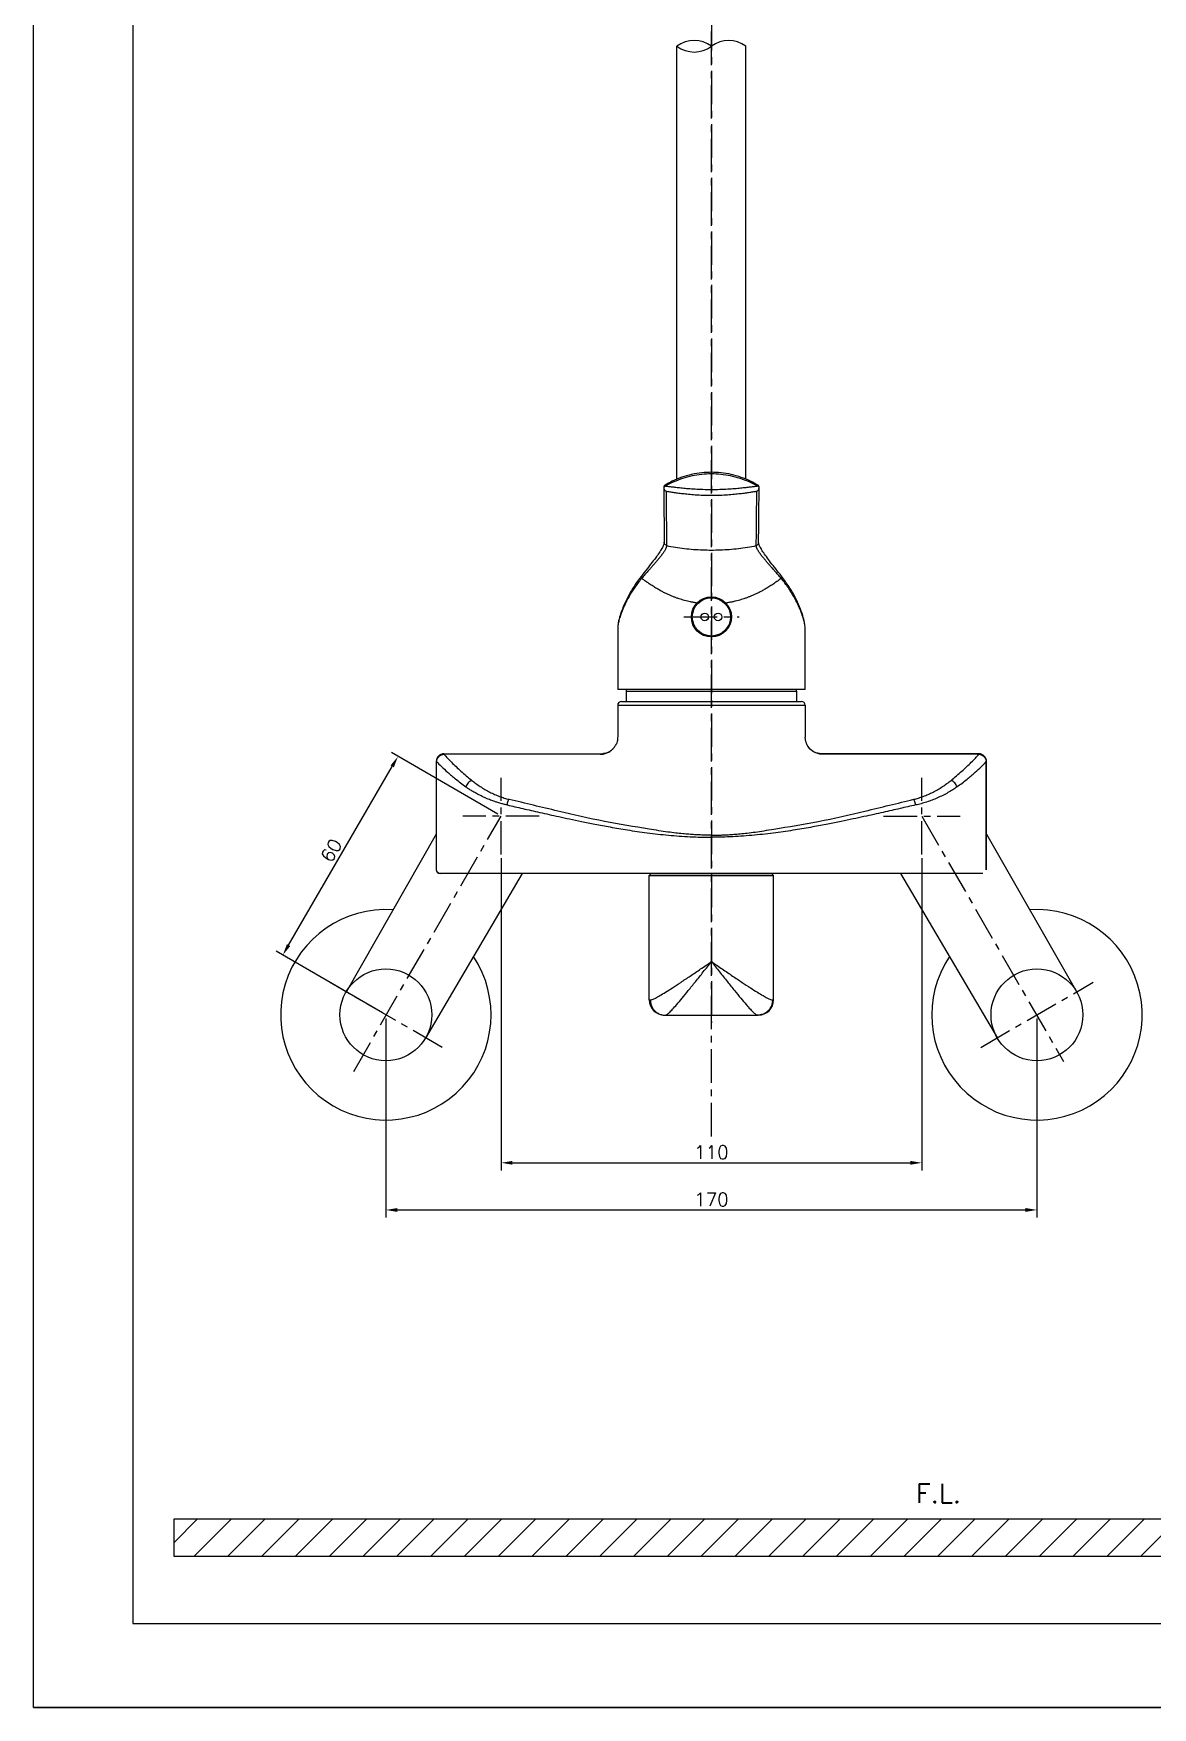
# Model space of a CAD drawing. Extents: x 6001 to 6595, y 4339 to 5179.
# Drawn here: x 6001 to 6293.5, y 4339.3 to 4776.8 of the extents above; entities that cross this region are included whole.
import ezdxf

# ---------------------------------------------------------------- set-up
doc = ezdxf.new("R2010")
doc.units = 0
doc.header["$LTSCALE"] = 7
doc.header["$MEASUREMENT"] = 0
doc.linetypes.add('CENTER', pattern=[2, 1.25, -0.25, 0.25, -0.25])
doc.layers.get('0').update_dxf_attribs({"color": 2, "linetype": 'CONTINUOUS'})
for name, color, linetype in [('CENTER', 1, 'CENTER'), ('CL', 1, 'CENTER'), ('D', 2, 'CONTINUOUS'), ('DWG', 7, 'CONTINUOUS'), ('HT', 3, 'CONTINUOUS'), ('TXT', 4, 'CONTINUOUS')]:
    doc.layers.add(name, color=color, linetype=linetype)
doc.styles.add('GHS', font='ROMANS.shx', dxfattribs={"bigfont": 'GHS.shx'})

# ---------------------------------------------------------------- blocks, each defined once
blk = doc.blocks.new('BORDER')
for p, q in [((1.00000000000004, 1.00000000000004), (0, 1.00000000000004)), ((1.00000000000004, 0), (1.00000000000004, 1.00000000000004))]:
    blk.add_line(p, q)

msp = doc.modelspace()

# ---------------------------------------------------------------- hatches: boundary and pattern name
at = {"layer": 'HT'}
h = msp.add_hatch(dxfattribs=at)
h.set_pattern_fill('ANSI31', color=256, scale=50, style=0)
h.set_pattern_definition([(45, (1015.802590207781, -3.074034956497599), (-4.419417382415921, 4.419417382415922), [])])
h.paths.add_polyline_path([(6466.951907914391, 4378.75325564204), (6037.725951144156, 4378.75325564204), (6037.725951144156, 4388.599922134778), (6466.951907914391, 4388.599922134778)])

# ---------------------------------------------------------------- linework, layer by layer
for p, q in [((6594.959859491975, 4339.305405178807), (6000.95985949195, 4339.305405178807)), ((6594.959861637773, 4339.30542162341), (6000.959861637748, 4339.30542162341)), ((6000.959867459998, 4339.305428844914), (6594.959867460024, 4339.305428844914)), ((6594.959868924279, 4339.30542976653), (6000.959868924256, 4339.30542976653)), ((6000.959869605796, 4339.305445289517), (6594.959869605822, 4339.305445289517)), ((6594.959871070077, 4339.305446211133), (6000.959871070054, 4339.305446211133))]:
    msp.add_line(p, q)
at = {"layer": 'CENTER'}
for p, q in [((6084.680738637476, 4505.574740224), (6123.180484435621, 4572.25825617285)), ((6233.180484444842, 4572.258256071576), (6270.18018787176, 4508.172889871173))]:
    msp.add_line(p, q, dxfattribs=at)
at = {"layer": 'CL'}
for p, q in [((6178.180484586466, 5047.113234612095), (6178.180484586464, 4518.258255503848)), ((6178.180484352683, 4488.584703732), (6178.180484681853, 4824.452978744673)), ((6170.930465616283, 4624.358256078302), (6185.430465616283, 4624.358256078302)), ((6123.180484427025, 4562.25825617285), (6123.180484444217, 4582.258256172852)), ((6233.180484435024, 4562.258256071575), (6233.18048445466, 4582.258256071575)), ((6133.180484435621, 4572.258256164256), (6113.180484435621, 4572.258256181447)), ((6223.180484444842, 4572.258256081393), (6243.180484444842, 4572.258256061756)), ((6107.786009759687, 4511.82639247951), (6078.374079810666, 4528.883308281431)), ((6248.574958991236, 4511.826392341528), (6277.98688897369, 4528.883308085798))]:
    msp.add_line(p, q, dxfattribs=at)
at = {"layer": 'D'}
for p, q in [((6122.315427672414, 4572.759930167025), (6094.511829466704, 4588.884123118908)), ((6067.646525325194, 4538.572539627799), (6094.736921010594, 4585.285604840939)), ((6123.180484427025, 4561.25825617285), (6123.180484427025, 4479.675441804054)), ((6233.180484435024, 4561.258256071575), (6233.180484435024, 4479.675441804054)), ((6092.21498802197, 4520.856524374645), (6064.411389816259, 4536.980717326528)), ((6093.08004478518, 4519.354850380461), (6093.08004478518, 4467.353327831571)), ((6263.280923982459, 4519.354850213655), (6263.280923982459, 4467.353327831571)), ((6126.180484427025, 4481.675441804054), (6230.180484435024, 4481.675441804054)), ((6096.08004478518, 4469.353327831571), (6260.280923982459, 4469.353327831571))]:
    msp.add_line(p, q, dxfattribs=at)
for centre, start, end in [((6173.680484586464, 4767.504797184713), 53.13010235415182, 126.8698976458482), ((6182.680484586464, 4767.504797184713), 53.13010235415183, 126.8698976458482), ((6173.680484586464, 4779.504797184711), 233.1301023541518, 306.8698976458482)]:
    msp.add_arc(centre, 7.499999999999273, start, end, dxfattribs=at)
for points in [[(6094.30439262899, 4585.536441838027), (6095.169449392197, 4585.034767843853), (6096.241942993116, 4587.880775130559)], [(6067.213996943591, 4538.823376624887), (6068.079053706798, 4538.321702630713), (6066.141503342672, 4535.977369338179)], [(6126.180484427025, 4482.175441804054), (6126.180484427025, 4481.175441804054), (6123.180484427025, 4481.675441804054)], [(6230.180484435024, 4482.175441804054), (6230.180484435024, 4481.175441804054), (6233.180484435024, 4481.675441804054)], [(6096.08004478518, 4469.853327831571), (6096.08004478518, 4468.853327831571), (6093.08004478518, 4469.353327831571)], [(6260.280923982459, 4469.853327831571), (6260.280923982459, 4468.853327831571), (6263.280923982459, 4469.353327831571)]]:
    msp.add_solid(points, dxfattribs=at)
at = {"layer": 'DWG'}
for p, q in [((6169.180484586466, 4660.379798298954), (6169.180484586466, 4773.504797184713)), ((6187.180484586466, 4660.37929343393), (6187.180484586466, 4773.504797184711)), ((6165.847260921183, 4643.846546906901), (6165.847248479183, 4643.848997100802)), ((6190.512644134284, 4643.846620094502), (6190.512655459383, 4643.848866857501)), ((6159.872929832884, 4635.041759358102), (6159.872978092683, 4635.041820091201)), ((6196.487244578083, 4635.041331581902), (6196.487188973983, 4635.041401565502)), ((6153.680366309083, 4621.347371388802), (6153.680352526583, 4621.336750053202)), ((6153.680370414083, 4621.357842720501), (6153.680357289283, 4621.347505866002)), ((6153.680370896183, 4621.350510819802), (6153.680357289283, 4605.358256078302)), ((6202.680359825084, 4621.336522656802), (6202.680341861583, 4621.356795647302)), ((6202.680357475683, 4605.358256078302), (6202.680357475683, 4621.345518903001)), ((6202.680357475683, 4605.358256078302), (6153.680357289283, 4605.358256078302)), ((6106.254279679814, 4567.590716069417), (6082.661488570993, 4526.309150205954)), ((6250.106689180412, 4567.590715928432), (6273.699480208317, 4526.309150018726)), ((6128.717903860886, 4557.258256078301), (6103.422435473668, 4514.269215257757)), ((6161.930484096398, 4556.758256078301), (6162.430484096399, 4557.258256078301)), ((6161.930484419498, 4556.758256078301), (6194.430484419498, 4556.758256078301)), ((6161.930484419498, 4524.258256078301), (6161.930484419498, 4556.758256078301)), ((6162.430913718198, 4557.258256078301), (6193.930055120698, 4557.258256078301)), ((6188.680645765598, 4557.258256078301), (6167.680645765598, 4557.258256078301)), ((6170.93426940855, 4557.258256078301), (6193.930484419497, 4557.258256078301)), ((6194.430484419498, 4556.758256078301), (6193.930484419497, 4557.258256078301)), ((6194.430484419498, 4524.258256078301), (6194.430484419498, 4556.758256078301)), ((6227.643064979088, 4557.258255981348), (6252.938533282042, 4514.269215111221)), ((6161.930484419598, 4524.258256078301), (6162.206940590498, 4524.258256078301)), ((6194.154028248498, 4524.258256078301), (6194.430484419297, 4524.258256078301)), ((6165.930540800498, 4520.258256078301), (6190.430427715398, 4520.258256078301))]:
    msp.add_line(p, q, dxfattribs=at)
at = {"layer": 'DWG', "color": 7, "linetype": 'Continuous'}
for p, q in [((6155.929070778213, 4604.9582560783), (6200.429070778213, 4604.9582560783)), ((6155.929070778213, 4604.9582560783), (6155.929070778213, 4602.258256078301)), ((6200.429070778213, 4604.9582560783), (6200.429070778213, 4602.258256078301)), ((6153.678944097275, 4601.258224293551), (6153.678944097275, 4593.076051013151)), ((6153.679070778613, 4601.258256078301), (6202.679070778214, 4601.258256078301)), ((6154.679099029812, 4602.258256078301), (6201.679247242541, 4602.258205720131)), ((6202.678944096875, 4601.258224293551), (6202.693570402876, 4592.890703787953)), ((6153.101266952875, 4590.749020058352), (6153.115880828475, 4590.774366604352)), ((6106.254279679813, 4586.5675200611), (6106.254279679813, 4558.258256078301)), ((6106.327674270613, 4558.258256078301), (6106.327674270613, 4586.5668841115)), ((6108.254279680214, 4588.5675200611), (6108.255257672612, 4588.474389693902)), ((6108.254279735413, 4588.5675200611), (6149.782391544896, 4588.5675200611)), ((6149.074128339265, 4588.4743895015), (6108.255257672612, 4588.474389693902)), ((6248.103861825413, 4588.5675200611), (6206.844040460112, 4588.5675200611)), ((6248.103405377413, 4588.4744259371), (6206.844040450911, 4588.474389699501)), ((6248.103405377413, 4588.4744259371), (6248.103861876612, 4588.5675200611)), ((6250.030467291814, 4586.566883949101), (6250.103861877013, 4586.5675200611)), ((6250.030467333812, 4558.258256078301), (6250.030467291814, 4586.566883949101)), ((6250.103861877013, 4558.258256078301), (6250.103861877013, 4586.5675200611)), ((6249.103861877013, 4557.258256078301), (6107.254904119412, 4557.258256078301))]:
    msp.add_line(p, q, dxfattribs=at)
at = {"layer": 'DWG'}
for centre, radius in [((6178.180465616283, 4624.358256078302), 5.25), ((6178.180465616283, 4624.358256078302), 5), ((6176.430465616283, 4624.358256078302), 1), ((6179.930465616283, 4624.358256078302), 1), ((6093.08004478518, 4520.354850380461), 12), ((6263.280923982459, 4520.354850213655), 12)]:
    msp.add_circle(centre, radius, dxfattribs=at)
at = {"layer": 'DWG', "color": 7, "linetype": 'Continuous'}
for centre, radius, start, end in [((6177.929049895012, 4604.927943245901), 22, 178.8792417485205, 179.921054640214), ((6178.429091661812, 4604.927943245901), 22, 0.07894535978601153, 1.120758251479474), ((6154.679195865014, 4601.258212954701), 0.999998254, 89.99915113753237, 179.9991511374803), ((6201.678946012213, 4601.258207680701), 0.9999980848, 0.0009518480799575393, 89.98274074020757), ((6108.254279679813, 4586.5675200611), 2, 90, 180), ((6248.103861877013, 4586.5675200611), 2, 0, 90), ((6107.254279679813, 4558.258256078301), 1, 180, 270)]:
    msp.add_arc(centre, radius, start, end, dxfattribs=at)
at = {"layer": 'DWG'}
for centre, radius, start, end in [((6093.08004478518, 4520.354850380461), 27.5, 86.12373599896318, 239.8891875000212), ((6263.280923982459, 4520.354850213655), 27.5, 300.110812387693, 93.87626388874186), ((6093.08004478518, 4520.354850380461), 27.5, 239.8891875000212, 33.65463900123434), ((6263.280923982459, 4520.354850213655), 27.5, 146.3453608864387, 300.110812387693), ((6165.930484419498, 4524.258256078301), 4, 180, 270), ((6190.430484419498, 4524.258256078301), 4, 270, 0)]:
    msp.add_arc(centre, radius, start, end, dxfattribs=at)
for points in [[(6178.179778919683, 4662.154528504701), (6175.687184886083, 4662.022400589001), (6173.000928132283, 4661.579514856101), (6170.403819301883, 4660.839100298701), (6167.942655534383, 4659.827098581602), (6166.068860478683, 4658.827398410702)], [(6178.180090508583, 4661.729078565901), (6175.637215153884, 4661.594561739401), (6173.116589828584, 4661.191656012301), (6170.658435084383, 4660.527472266402), (6168.311222135983, 4659.621767633002), (6166.215868859883, 4658.561024284501)], [(6190.291215542983, 4658.827274654002), (6188.434513228283, 4659.818815248502), (6185.974756714283, 4660.832582391202), (6183.378470838184, 4661.575110457101), (6180.692390891783, 4662.020298495101), (6178.179778666883, 4662.154531006001)], [(6190.144249041183, 4658.560866483502), (6188.025536622283, 4659.632057920202), (6185.652736992083, 4660.543342997102), (6183.165509456083, 4661.208191549402), (6180.644138446283, 4661.602754376001), (6178.180090507483, 4661.729081470501)], [(6165.707869152783, 4658.154729892502), (6165.751629310183, 4653.686196809302), (6165.801341610783, 4648.860543005801), (6165.847399817483, 4643.848997660301)], [(6165.737896704683, 4658.407508643702), (6165.707956949584, 4658.154760347301)], [(6165.707956949584, 4658.154760347301), (6165.713758738183, 4658.054257596301), (6165.811610783883, 4657.704040512102), (6166.018585145283, 4657.395001732901), (6166.313546006483, 4657.162396422902)], [(6166.068859594983, 4658.827383086402), (6166.062622536683, 4658.823651772502), (6165.955602188983, 4658.745772501501), (6165.864210420284, 4658.650484170001), (6165.790660598783, 4658.537866504301), (6165.737896704683, 4658.407508643702)], [(6165.737896704683, 4658.407508643702), (6165.866641097883, 4658.444681274601), (6165.998173484183, 4658.479953929502), (6166.132491350683, 4658.513509127102)], [(6178.180088955483, 4657.587931372602), (6175.971737332483, 4657.621541573801), (6173.890938661583, 4657.714004662101), (6172.087396513683, 4657.840264481301), (6170.539791237383, 4657.980587387701), (6169.199039954183, 4658.124177857202), (6168.028830009083, 4658.264301096702), (6167.009937683883, 4658.395495210201), (6166.132491350683, 4658.513509127102)], [(6166.215868859883, 4658.561024284501), (6166.132882295383, 4658.513596396302)], [(6166.313535906683, 4657.162373916102), (6166.354025691783, 4653.182790965302), (6166.402774508783, 4648.514701441502), (6166.456629523484, 4642.988544874301)], [(6178.180663399983, 4656.072713124902), (6176.001588261083, 4656.111121854601), (6173.949203796983, 4656.217088619602), (6172.171511546183, 4656.362695444002), (6170.647363902183, 4656.525841634202), (6169.327716907284, 4656.694382479402), (6168.176722851883, 4656.860662959201), (6167.175406268983, 4657.018374385601), (6166.313546006483, 4657.162396422902)], [(6190.227522852283, 4658.513413681201), (6189.349205150484, 4658.395287421301), (6188.329532032683, 4658.264007173302), (6187.158635935783, 4658.123830911301), (6185.817209099383, 4657.980217108001), (6184.268836678783, 4657.839899743401), (6182.464740931783, 4657.713711406801), (6180.384994672983, 4657.621421489801), (6178.180088955483, 4657.587931731701)], [(6190.046487718583, 4657.162279984601), (6189.183829654783, 4657.018133405101), (6188.181821079584, 4656.860333598002), (6187.030247053083, 4656.694005869502), (6185.710058796383, 4656.525452307302), (6184.185314077883, 4656.362323678002), (6182.407276851983, 4656.216801035001), (6180.356134333683, 4656.111017560201), (6178.180663399983, 4656.072713010002)], [(6189.903397362284, 4642.988442171802), (6189.957270002783, 4648.516023877901), (6190.006005906683, 4653.183444260902), (6190.046500670684, 4657.162251119602)], [(6190.046487718583, 4657.162279984601), (6190.341474661684, 4657.394887399201), (6190.548448394483, 4657.703931307402), (6190.646299960084, 4658.054148850002), (6190.652101958784, 4658.154655146102)], [(6190.227121898383, 4658.513503087601), (6190.144249041183, 4658.560866483502)], [(6190.622162822783, 4658.407398981601), (6190.493404079984, 4658.444575731302), (6190.361856869983, 4658.479850870102), (6190.227522852283, 4658.513413681201)], [(6190.622162822783, 4658.407398981601), (6190.569027787683, 4658.538462149801), (6190.495084829983, 4658.651329282402), (6190.403651450283, 4658.746359698202), (6190.297021591483, 4658.823787475401), (6190.291215324783, 4658.827258597001)], [(6190.512656471983, 4643.848866853601), (6190.558636636383, 4648.854041819102), (6190.608360174383, 4653.680085330501), (6190.652189583583, 4658.154624692201)], [(6190.652101958784, 4658.154655146102), (6190.622162822783, 4658.407398981601)], [(6165.847469643383, 4643.846548932201), (6165.755738278584, 4643.359009837901), (6165.377610737683, 4642.495538955101), (6164.720952172383, 4641.402325200701), (6163.823542946083, 4640.115591321501), (6162.702147472083, 4638.627867467401), (6161.353022793283, 4636.906461323502), (6159.872989192683, 4635.041811275101)], [(6166.456576602283, 4642.988445982701), (6166.351409401683, 4642.497564851701), (6166.094493246484, 4641.907843002402), (6165.667996506383, 4641.201333236002), (6165.116517181983, 4640.437040335502), (6164.522859465184, 4639.690775064402), (6163.924588557184, 4638.977674737802), (6163.358876086983, 4638.322428357602), (6162.813814743883, 4637.700746809302), (6162.234749603683, 4637.046635326902), (6161.563827237683, 4636.291803004902), (6160.796114822283, 4635.426446962001), (6159.910285235384, 4634.419814055502)], [(6166.456576602283, 4642.988445982701), (6166.176301200383, 4643.156373451902), (6165.970234041183, 4643.401308477001), (6165.861166837383, 4643.696160703101), (6165.847312324283, 4643.846547236801)], [(6166.456633756084, 4642.988608824702), (6168.760116433583, 4642.574398990502), (6171.115008082683, 4642.247643411301), (6173.509750749183, 4642.013022101402), (6175.886194658683, 4641.875571806502), (6178.180674338183, 4641.831456910901)], [(6178.180674298783, 4641.831469723602), (6180.480718712784, 4641.875876750701), (6182.859396247884, 4642.013769579602), (6185.253172893483, 4642.248620574801), (6187.604857786383, 4642.575154060502), (6189.903390434483, 4642.988478108702)], [(6189.903397362284, 4642.988442171802), (6190.183631856483, 4643.156346988202), (6190.389671144183, 4643.401248258902), (6190.498731570783, 4643.696064794802), (6190.512592762783, 4643.846620416502)], [(6196.449867012283, 4634.419403775302), (6195.561297471783, 4635.429158438301), (6194.790510413784, 4636.297977459402), (6194.116837338584, 4637.055930815102), (6193.534815467883, 4637.713479783601), (6192.987528330284, 4638.337878006101), (6192.425685510583, 4638.988923314802), (6191.840391455283, 4639.686682777601), (6191.256096255183, 4640.420447298802), (6190.699283758483, 4641.190370430502), (6190.264248098183, 4641.910144735701), (6190.007468690083, 4642.500895731202), (6189.903447544383, 4642.988348186702)], [(6196.487186513284, 4635.041399611302), (6195.016268945783, 4636.894567055802), (6193.666119899583, 4638.617044137502), (6192.543608547083, 4640.105708172201), (6191.644884410483, 4641.393371578402), (6190.986514291883, 4642.487726760002), (6190.606162500083, 4643.353038815701), (6190.512611619083, 4643.846620876002)], [(6159.872929718783, 4635.041759448701), (6157.881802795783, 4632.246391429302), (6156.294198832883, 4629.482644690201), (6155.127921122883, 4626.961935750502), (6154.318564781083, 4624.728518304701), (6153.834829653083, 4622.819341367001), (6153.680282937483, 4621.357932277502)], [(6159.910283113483, 4634.419813148701), (6158.037113589883, 4631.917548769501), (6156.640677724383, 4629.662156622702), (6155.601392011383, 4627.664849879102), (6154.837131926083, 4625.918961351001), (6154.292253911884, 4624.411603607601), (6153.935289380983, 4623.149728198301), (6153.739830874883, 4622.132863342402), (6153.680369730883, 4621.357842722202)], [(6159.910260919683, 4634.419812851202), (6159.812034543683, 4634.666774097801), (6159.803911404783, 4634.887368134601), (6159.873004498383, 4635.041700782001)], [(6174.389304846783, 4627.990101179801), (6173.516300160683, 4628.129621178801), (6172.699102460583, 4628.289666941902), (6171.922760952383, 4628.465627135502), (6171.171559153483, 4628.657790777701), (6170.435707575984, 4628.867519818101), (6169.706508967984, 4629.096928289102), (6168.979304374983, 4629.347711265502), (6168.246728992784, 4629.623180180501), (6167.497057283583, 4629.929409053802), (6166.723394269383, 4630.271783864602), (6165.910125160683, 4630.660903631302), (6165.048258268783, 4631.106765863202), (6164.139982617383, 4631.615225086702), (6163.177247520583, 4632.197308054001), (6162.150747876383, 4632.859472150501), (6161.059694129283, 4633.600918621301), (6159.910283113483, 4634.419813148701)], [(6196.449868784983, 4634.419403285101), (6195.300936275383, 4633.600859919201), (6194.210697791184, 4632.859955921702), (6193.185613296483, 4632.198652325202), (6192.224846350783, 4631.617619093902), (6191.319135950883, 4631.110359554501), (6190.460353756883, 4630.665758731602), (6189.650416854583, 4630.277812187602), (6188.880228885583, 4629.936460405401), (6188.134240943783, 4629.631128017802), (6187.406324674384, 4629.356699830101), (6186.686454453084, 4629.107579343701), (6185.965267358483, 4628.879620046102), (6185.232755208483, 4628.669618822201), (6184.475516512683, 4628.474718504202), (6183.686438388783, 4628.294937634202), (6182.856283917383, 4628.131756925901), (6181.971599515483, 4627.990129228201)], [(6196.449867012283, 4634.419403775302), (6196.548106005584, 4634.666353970702), (6196.556247098983, 4634.886939880102), (6196.487169963083, 4635.041273054201)], [(6202.680342939283, 4621.356795650001), (6202.620818963484, 4622.131340481901), (6202.425206372283, 4623.148696632001), (6202.068041450483, 4624.411036880101), (6201.522939696483, 4625.918816550102), (6200.758474382783, 4627.665007399302), (6199.719149343383, 4629.662262425702), (6198.322899513083, 4631.917300158902), (6196.449868784983, 4634.419403285101)], [(6202.680445374983, 4621.356876377502), (6202.527813316783, 4622.806969883202), (6202.045732813183, 4624.715085352902), (6201.237840893483, 4626.947940433001), (6200.072982083883, 4629.468551073602), (6198.486864790083, 4632.232613966102), (6196.487254049684, 4635.041339103302)], [(6153.680342363184, 4621.336674687902), (6153.680343357083, 4619.178936955601), (6153.680346066083, 4612.464158527302), (6153.680348317183, 4605.367924460501)], [(6202.680361862584, 4605.365036418001), (6202.680363596884, 4612.464158627401), (6202.680365785383, 4619.178937129802), (6202.680366610083, 4621.337021289302)], [(6162.206940590498, 4524.258256078301), (6162.730682545598, 4524.3785918589), (6163.549451176497, 4524.7444656645), (6164.685223561398, 4525.365588325201), (6166.159406291797, 4526.252780970601), (6167.985079848398, 4527.4120037016), (6170.159730213598, 4528.8382924751), (6172.639199739498, 4530.4971794255), (6175.365156974598, 4532.342380570901), (6178.180484419498, 4534.258256078301)], [(6166.138889840698, 4520.258256078301), (6166.533806776998, 4520.4267954117), (6167.151048783898, 4520.9390508869), (6168.007273259498, 4521.808615785301), (6169.118557520698, 4523.050671826601), (6170.494797485798, 4524.6735598387), (6172.134120784898, 4526.670306050401), (6174.003167368997, 4528.9927480563), (6176.058107434897, 4531.575911949001), (6178.180484393198, 4534.258258568101)], [(6178.180484393198, 4534.258258568101), (6180.302708599198, 4531.5761036986), (6182.357696859897, 4528.992878743), (6184.226728683398, 4526.670453270601), (6185.866085288498, 4524.673663152), (6187.242341068598, 4523.050752748701), (6188.353651393198, 4521.808663296601), (6189.209903589598, 4520.939066192201), (6189.827142312298, 4520.426808824101), (6190.222078998298, 4520.258256078301)], [(6178.180484419498, 4534.258256078301), (6180.995613967998, 4532.3425156264), (6183.721633670798, 4530.497270753), (6186.201082573198, 4528.838395918501), (6188.375776626398, 4527.4120763872), (6190.201470552498, 4526.2528380493), (6191.675687293898, 4525.365621826501), (6192.811496352498, 4524.744476445001), (6193.630260006898, 4524.378601386401), (6194.154028248498, 4524.258256078301)], [(6162.206940590498, 4524.258256078301), (6162.305522329998, 4523.368173757601), (6162.596324851598, 4522.522723068301), (6163.064766500897, 4521.7642986348), (6163.687357876298, 4521.1309313325), (6164.432879667598, 4520.6543811588), (6165.263948151898, 4520.358544557001), (6165.845058391797, 4520.269489373901)], [(6194.154028248397, 4524.258256078301), (6194.055445912098, 4523.368171623501), (6193.764642284697, 4522.522719894001), (6193.296199625997, 4521.764295483901), (6192.673607810098, 4521.130928971501), (6191.928086386598, 4520.654379892601), (6191.097019044598, 4520.3585442032), (6190.222078998298, 4520.258256078301)], [(6165.845058391797, 4520.269489373901), (6166.138889839698, 4520.258256078301)]]:
    msp.add_spline(points, degree=3, dxfattribs=at)
at = {"layer": 'DWG', "color": 7, "linetype": 'Continuous'}
for points in [[(6149.074128339265, 4588.4743895015), (6149.857903549275, 4588.516496662753), (6150.878922955675, 4588.798742326351), (6151.811428348075, 4589.317647757152), (6152.612642454475, 4590.058292706351), (6153.053587361275, 4590.668838255151)], [(6153.053559201275, 4590.668855399152), (6152.885440535675, 4590.412707564752), (6152.288805604875, 4589.727513081953), (6151.614704522075, 4589.210042052751), (6150.918046005276, 4588.862685028751), (6150.242452962075, 4588.671149961952), (6149.782391544896, 4588.5675200611)], [(6153.058317404475, 4590.676688851952), (6153.053559201275, 4590.668855399152)], [(6153.053587361275, 4590.668838255151), (6153.101228470476, 4590.749042410753)], [(6153.101244837675, 4590.749032904352), (6153.058317404475, 4590.676688851952)], [(6153.678944163676, 4593.076075409952), (6153.637198872475, 4592.408572124752), (6153.509686555275, 4591.753581462352), (6153.324500494075, 4591.202877087551), (6153.116662676875, 4590.775736951951)], [(6203.549427048875, 4590.284345772752), (6203.551839268475, 4590.280827489953), (6203.494603016075, 4590.369292241952), (6203.412910904475, 4590.504620665552), (6203.314704741275, 4590.682017028352), (6203.213125537275, 4590.885369880352), (6203.111985016475, 4591.113042292753), (6203.014973565276, 4591.362954054752), (6202.925574552475, 4591.632441397553), (6202.846940380476, 4591.918122703551), (6202.781360403676, 4592.217718569153), (6202.730509238076, 4592.530694035151), (6202.696219795675, 4592.855011607551), (6202.693570402876, 4592.890703787953)], [(6206.844040450911, 4588.474389699501), (6206.499911188075, 4588.518433265152), (6205.476773638476, 4588.802000031952), (6204.544180019275, 4589.321141613553), (6203.742744166475, 4590.061877114751), (6203.408789426076, 4590.504345597152)], [(6206.844040460112, 4588.5675200611), (6205.975684408875, 4588.706123113552), (6205.072992149275, 4589.032848556752), (6204.185083876875, 4589.627792702351), (6203.442693008075, 4590.456243584751)], [(6106.254279682612, 4586.5675200611), (6106.286962814213, 4586.5674313951), (6106.327674270612, 4586.5668841115)], [(6106.327686398612, 4586.566885105502), (6106.442708584612, 4587.087197406301), (6106.670967771813, 4587.5343977435), (6106.971303380212, 4587.8910973867), (6107.306165177012, 4588.1530494535), (6107.644884118213, 4588.328533252701), (6107.966343883412, 4588.430180991501), (6108.254767705413, 4588.4743891495)], [(6106.327697267812, 4586.566873383101), (6107.598678954212, 4585.2555698747), (6109.152843825413, 4583.807177885101), (6111.275074994212, 4582.006972667101), (6113.965277057013, 4579.9247291391)], [(6108.255257672612, 4588.474389790301), (6109.183751460212, 4587.441514715501), (6110.243232402212, 4586.351451025901), (6111.418379261012, 4585.2167373587), (6112.697170282612, 4584.0475501079), (6114.072332923412, 4582.849814764701), (6115.539009867412, 4581.6281045871)], [(6240.819131689413, 4581.6281045871), (6242.287525440613, 4582.851212875501), (6243.663408183412, 4584.049680051501), (6244.942186929012, 4585.218968461901), (6246.116814385412, 4586.353301150701), (6247.175564390212, 4587.442769827901), (6248.103372767812, 4588.474389699501)], [(6242.392864440612, 4579.924729125501), (6245.014201731812, 4581.951225861902), (6247.136135131012, 4583.745630463502), (6248.712388823013, 4585.209605945502), (6250.030500906212, 4586.5669354167)], [(6248.103405653813, 4588.474421626301), (6248.272660079012, 4588.453579233501), (6248.434722379812, 4588.4197361151), (6248.600110977813, 4588.370726835101), (6248.776564200212, 4588.3012668919), (6248.966727707012, 4588.204733647101), (6249.169987958212, 4588.0727031323), (6249.381781678212, 4587.895789538301), (6249.584783697813, 4587.6743680579), (6249.758983960212, 4587.419868877902), (6249.892573476613, 4587.146987776701), (6249.983597056213, 4586.861258847501), (6250.030490363412, 4586.567203114701)], [(6115.539010290212, 4581.628098005502), (6115.034873660213, 4581.371482234301), (6114.581782098212, 4580.982593107501), (6114.210495289012, 4580.484392367101), (6113.965279699412, 4579.924729402701)], [(6115.539009867412, 4581.6281045871), (6116.595125067412, 4580.813258857501), (6117.749137828612, 4580.017705789502), (6118.974219594212, 4579.264412103501), (6120.239503370613, 4578.575452893501), (6121.517247032612, 4577.966409251101), (6122.790644439412, 4577.444850006701), (6124.044557202612, 4577.014682651901), (6125.262047191813, 4576.676919495101)], [(6231.096094365013, 4576.676919495101), (6232.308386033413, 4577.0130054335), (6233.558096334612, 4577.4412887211), (6234.831666007813, 4577.962320434301), (6236.116075513012, 4578.574141977901), (6237.386843013413, 4579.266101655901), (6238.610856237412, 4580.0189084547), (6239.762417221013, 4580.812760548301), (6240.819131689413, 4581.6281045871)], [(6242.392861441012, 4579.924729435101), (6242.155776066212, 4580.470394165501), (6241.796484588212, 4580.960809002701), (6241.336200698613, 4581.362680919101), (6240.819131181413, 4581.628097020701)], [(6124.768649891013, 4575.199502608701), (6123.839406950213, 4575.411715787901), (6122.884362715812, 4575.666809357901), (6121.868419522612, 4575.978895341501), (6120.762729842612, 4576.366209155101), (6119.548014045012, 4576.849508862701), (6118.261252367412, 4577.428010821901), (6117.063832009812, 4578.0306011555), (6116.057670074212, 4578.5884505103), (6115.227935930212, 4579.087150687901), (6114.540620659413, 4579.530186627901), (6113.965275085812, 4579.924729165901)], [(6124.768653019012, 4575.199502495901), (6124.907756647412, 4575.746493692301), (6125.076509917812, 4576.2528720307), (6125.262043754612, 4576.676918897901)], [(6161.878282593517, 4568.896695646043), (6150.243679904819, 4570.906399134903), (6138.037187714626, 4573.597696528097), (6125.300159271202, 4576.673837699052)], [(6194.481938368165, 4568.897743143389), (6206.116411896462, 4570.908194226193), (6218.322731128279, 4573.600275959503), (6231.059561883543, 4576.677235560152)], [(6231.589488537814, 4575.199502495901), (6231.450384909414, 4575.746493692301), (6231.281631639014, 4576.2528720307), (6231.096097802214, 4576.676918897901)], [(6242.392866471012, 4579.924729165901), (6241.252967950212, 4579.164185989101), (6240.008767800612, 4578.421657729101), (6238.682464428613, 4577.714668132301), (6237.295375597412, 4577.059569412701), (6235.873115129012, 4576.471346429102), (6234.439354215013, 4575.962442592301), (6233.006344629413, 4575.537297079101), (6231.589491665813, 4575.199502608701)], [(6178.218309985709, 4567.3093302303), (6177.250680145709, 4567.3156224098), (6176.20926156961, 4567.336445058601), (6175.06134424751, 4567.376014885702), (6173.774134859609, 4567.440613477402), (6172.31707284421, 4567.5386748498), (6170.676938605709, 4567.679093443101), (6168.83413848061, 4567.872225069401), (6166.749104934709, 4568.132616259201), (6164.42228943151, 4568.471945763002), (6161.87903875701, 4568.897647829301)], [(6178.14265894051, 4567.3093302303), (6179.11028878051, 4567.3156224098), (6180.151707356609, 4567.336445058601), (6181.29962467871, 4567.376014885702), (6182.58683406661, 4567.440613477402), (6184.043896082009, 4567.5386748498), (6185.68403032051, 4567.679093443101), (6187.526830445609, 4567.872225069401), (6189.61186399151, 4568.132616259201), (6191.93867949471, 4568.471945763002), (6194.48193016921, 4568.897647829301)], [(6106.375683283012, 4557.946499477501), (6106.327674225812, 4558.258256078301)], [(6106.898492889412, 4557.3450162559), (6106.724736826613, 4557.449257915901), (6106.511943770613, 4557.670049386301), (6106.375683283012, 4557.946499477501)], [(6107.089924808613, 4557.2803435279), (6106.992437431412, 4557.307490977901), (6106.898492889412, 4557.3450162559)], [(6107.290976911012, 4557.258256078301), (6107.089924808613, 4557.2803435279)]]:
    msp.add_spline(points, degree=3, dxfattribs=at)
for points in [[(6124.80789367301, 4575.199502608901), (6125.474582828604, 4575.046169418873), (6126.832556907426, 4574.73384620837), (6128.912739191788, 4574.257502615348), (6131.084983303091, 4573.762800955361), (6133.36838536989, 4573.246895932485), (6135.790202983833, 4572.705849650236), (6138.389280056797, 4572.133963107546), (6141.221250901967, 4571.523606401273), (6144.356103770638, 4570.867752803499), (6147.876326254272, 4570.161198986874), (6151.870133789955, 4569.408149234088), (6156.407434668393, 4568.630570948377), (6161.487888809655, 4567.88336952457), (6166.952403161417, 4567.264138796774), (6172.582099525106, 4566.860110884734), (6176.348109404938, 4566.770093514626), (6178.21831605391, 4566.770094152747)], [(6231.553075253209, 4575.199502608901), (6230.886386097615, 4575.046169418873), (6229.528412018793, 4574.73384620837), (6227.448229734431, 4574.257502615348), (6225.275985623129, 4573.762800955361), (6222.992583556329, 4573.246895932485), (6220.570765942386, 4572.705849650236), (6217.971688869422, 4572.133963107546), (6215.139718024252, 4571.523606401273), (6212.004865155582, 4570.867752803499), (6208.484642671948, 4570.161198986874), (6204.490835136265, 4569.408149234088), (6199.953534257827, 4568.630570948377), (6194.873080116565, 4567.88336952457), (6189.408565764802, 4567.264138796774), (6183.778869401113, 4566.860110884734), (6180.012859521282, 4566.770093514626), (6178.14265287231, 4566.770094152747)]]:
    msp.add_open_spline(points, degree=3, knots=[0, 0, 0, 0, 2.052283894891046, 4.180281482394474, 6.402072904991398, 8.73587122629797, 11.20314981807723, 13.84661741455805, 16.71960618992966, 19.89410505885252, 23.45471644456759, 27.49073068033698, 32.08626811777529, 37.26419018988664, 42.89400496078085, 48.58084275706327, 54.19089809660332, 54.19089809660332, 54.19089809660332, 54.19089809660332], dxfattribs=at)
at = {"layer": 'HT'}
msp.add_lwpolyline([(6466.951907914391, 4378.75325564204), (6037.725951144156, 4378.75325564204), (6037.725951144156, 4388.599922134778), (6466.951907914391, 4388.599922134778)], close=True, dxfattribs=at)
at = {"layer": 'TXT'}
for p, q in [((6026.959861637773, 5117.305421623442), (6026.959861637773, 4361.305421623442)), ((6026.959861637773, 4361.305421623442), (6574.959861637773, 4361.305421623442))]:
    msp.add_line(p, q, dxfattribs=at)

# ---------------------------------------------------------------- block references
at = {"xscale": -840, "yscale": 594, "zscale": 840, "rotation": 90}
msp.add_blockref('BORDER', (6594.959861637773, 5179.30542162344), dxfattribs=at)

# ---------------------------------------------------------------- texts
at = {"layer": 'D', "color": 7, "style": 'GHS'}
msp.add_text('F.L.', height=5, dxfattribs=at).set_placement((6231.645851917897, 4392.785944319722))
at = {"layer": 'D', "insert": (6078.812817069075, 4563.308675718349), "char_height": 3.5, "attachment_point": 5, "rotation": 59.8891875001176, "style": 'GHS'}
msp.add_mtext('\\A1;60', dxfattribs=at)
at = {"layer": 'D', "char_height": 3.5, "attachment_point": 5, "style": 'GHS'}
for s, insert in [('\\A1;110', (6178.180484431025, 4484.425441804054)), ('\\A1;170', (6178.180484383819, 4472.103327831571))]:
    msp.add_mtext(s, dxfattribs=dict(at, insert=insert))

doc.saveas('drawing.dxf')
